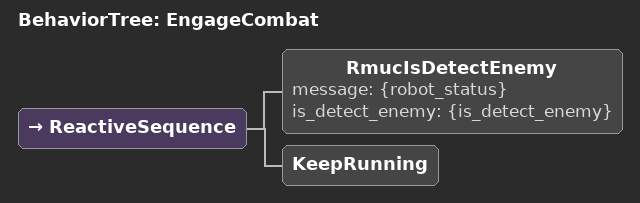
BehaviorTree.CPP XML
<?xml version="1.0" encoding="UTF-8"?>
<root BTCPP_format="4">

    <BehaviorTree ID="EngageCombat">
        <ReactiveSequence>
            <!-- 门控：视觉检测到敌人才执行 -->
            <RmucIsDetectEnemy message="{robot_status}"
                               is_detect_enemy="{is_detect_enemy}"/>

            <!-- 检测到敌人后的导航取消由上层 EnemyDetectionGuard 统一处理 -->
            <!-- 底盘旋转由全局 GlobalRobotControl 控制 -->

            <!-- 保持运行，直到上层条件打断 -->
            <KeepRunning/>
        </ReactiveSequence>
    </BehaviorTree>
</root>
